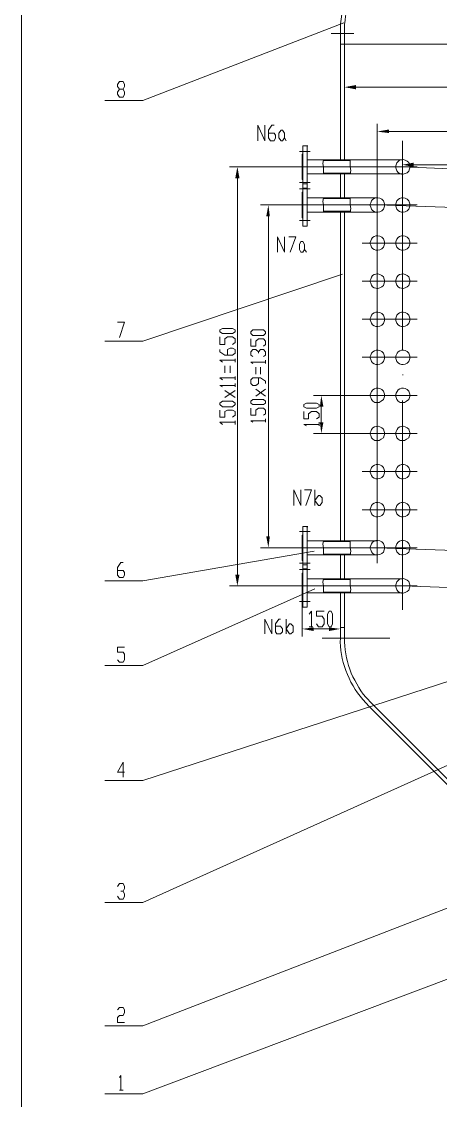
# Model space of a CAD drawing. Extents: x 14941 to 23337, y 2870 to 15192.
# Drawn here: x 14941 to 16593, y 8333 to 12586 of the extents above; entities that cross this region are included whole.
import ezdxf

# ---------------------------------------------------------------- set-up
doc = ezdxf.new("R2010")
doc.units = 0
doc.header["$LTSCALE"] = 8
doc.layers.add('1', color=1, linetype='Continuous')

msp = doc.modelspace()

# ---------------------------------------------------------------- hatches: boundary and pattern name
h = msp.add_hatch(color=0)
h.dxf.hatch_style = 2
h.paths.add_polyline_path([(16259.4, 12336.1), (16259.4, 12319.4), (16214.9, 12327.8)])
h = msp.add_hatch(color=0)
h.dxf.hatch_style = 2
h.paths.add_polyline_path([(16390.1, 12160.9), (16390.1, 12147), (16342.8, 12152.6)])
h = msp.add_hatch(color=0)
h.dxf.hatch_style = 2
h.paths.add_polyline_path([(16067.5, 12091.4), (16064.7, 12094.2), (16064.7, 12097), (16067.5, 12099.7), (16070.3, 12097), (16070.3, 12094.2)])
h = msp.add_hatch(color=0)
h.dxf.hatch_style = 2
h.paths.add_polyline_path([(15783.9, 11969), (15800.5, 11969), (15792.2, 12013.5)])
h = msp.add_hatch(color=0)
h.dxf.hatch_style = 2
h.paths.add_polyline_path([(16487.4, 12030.2), (16487.4, 12013.5), (16442.9, 12021.9)])
h = msp.add_hatch(color=0)
h.dxf.hatch_style = 2
h.paths.add_polyline_path([(15906.2, 11818.9), (15920.1, 11818.9), (15914.6, 11863.4)])
h = msp.add_hatch(color=0)
h.dxf.hatch_style = 2
h.paths.add_polyline_path([(16117.6, 11068), (16131.5, 11068), (16123.1, 11112.5)])
h = msp.add_hatch(color=0)
h.dxf.hatch_style = 2
h.paths.add_polyline_path([(16117.6, 11006.8), (16131.5, 11006.8), (16123.1, 10962.3)])
h = msp.add_hatch(color=0)
h.dxf.hatch_style = 2
h.paths.add_polyline_path([(16067.5, 10589.7), (16064.7, 10592.5), (16064.7, 10598), (16067.5, 10598), (16070.3, 10598), (16070.3, 10592.5)])
h = msp.add_hatch(color=0)
h.dxf.hatch_style = 2
h.paths.add_polyline_path([(15906.2, 10556.3), (15920.1, 10556.3), (15914.6, 10511.8)])
h = msp.add_hatch(color=0)
h.dxf.hatch_style = 2
h.paths.add_polyline_path([(15783.9, 10406.2), (15800.5, 10406.2), (15792.2, 10361.7)])
h = msp.add_hatch(color=0)
h.dxf.hatch_style = 2
h.paths.add_polyline_path([(16092.5, 10197.6), (16092.5, 10183.7), (16048, 10192)])
h = msp.add_hatch(color=0)
h.dxf.hatch_style = 2
h.paths.add_polyline_path([(16153.7, 10197.6), (16153.7, 10183.7), (16198.2, 10192)])

# ---------------------------------------------------------------- linework, layer by layer
at = {"layer": '1', "color": 0, "lineweight": 18}
for points in [[(14941.2, 2869.9), (14941.2, 15192.1), (23334.1, 15192.1)], [(16214.9, 12539.1), (16214.9, 12497.4)], [(16214.9, 12497.4), (16198.2, 12497.4), (17360.6, 12497.4)], [(16198.2, 12041.3), (16198.2, 12497.4)], [(16214.9, 12041.3), (16214.9, 12497.4)], [(16050.8, 12097), (16067.5, 12097), (16067.5, 11930.1), (16050.8, 11930.1), (16050.8, 12097)], [(16050.8, 11963.5), (16048, 11963.5), (16048, 12063.6), (16050.8, 12063.6)], [(16067.5, 12041.3), (16067.5, 11985.7)], [(16442.9, 12041.3), (16067.5, 12041.3)], [(16237.1, 12038.6), (16131.5, 12038.6)], [(16442.9, 11985.7), (16067.5, 11985.7)], [(16239.9, 11988.5), (16131.5, 11988.5)], [(16198.2, 11891.2), (16198.2, 11985.7)], [(16214.9, 11891.2), (16214.9, 11985.7)], [(16050.8, 11913.4), (16048, 11913.4), (16048, 11813.3), (16050.8, 11813.3)], [(16067.5, 11946.8), (16050.8, 11946.8), (16050.8, 11779.9), (16067.5, 11779.9), (16067.5, 11946.8)], [(16067.5, 11891.2), (16067.5, 11835.5)], [(16342.8, 11891.2), (16067.5, 11891.2)], [(16237.1, 11888.4), (16131.5, 11888.4)], [(16342.8, 11835.5), (16067.5, 11835.5)], [(16239.9, 11838.3), (16131.5, 11838.3)], [(16198.2, 10539.6), (16198.2, 11835.5)], [(16214.9, 10539.6), (16214.9, 11835.5)], [(16050.8, 10595.3), (16067.5, 10595.3), (16067.5, 10428.4), (16050.8, 10428.4), (16050.8, 10595.3)], [(16050.8, 10461.8), (16048, 10461.8), (16048, 10561.9), (16050.8, 10561.9)], [(16067.5, 10539.6), (16067.5, 10484)], [(16342.8, 10539.6), (16067.5, 10539.6)], [(16237.1, 10536.9), (16131.5, 10536.9)], [(16342.8, 10484), (16067.5, 10484)], [(16239.9, 10486.8), (16131.5, 10486.8)], [(16198.2, 10389.5), (16198.2, 10484)], [(16214.9, 10389.5), (16214.9, 10484)], [(16067.5, 10445.1), (16050.8, 10445.1), (16050.8, 10278.2), (16067.5, 10278.2), (16067.5, 10445.1)], [(16050.8, 10411.7), (16048, 10411.7), (16048, 10311.6), (16050.8, 10311.6)], [(16442.9, 10389.5), (16067.5, 10389.5)], [(16067.5, 10389.5), (16067.5, 10333.9)], [(16237.1, 10386.7), (16131.5, 10386.7)], [(16239.9, 10336.6), (16131.5, 10336.6)], [(16442.9, 10333.9), (16067.5, 10333.9)], [(16198.2, 10197.6), (16198.2, 10333.9)], [(16214.9, 10333.9), (16214.9, 10197.6), (16198.2, 10197.6)], [(16198.2, 10197.6), (16214.9, 10197.6)], [(16312.2, 9886.1), (17369, 8829.4)], [(16323.4, 9897.2), (17369, 8851.6)]]:
    msp.add_lwpolyline(points, dxfattribs=at)
at = {"layer": '1', "color": 0, "lineweight": 5}
for points in [[(16212.1, 12580.8), (15419.6, 12274.9), (15269.4, 12274.9)], [(16251.1, 12539.1), (16162.1, 12539.1)], [(16214.9, 12503), (16214.9, 12297.2)], [(15327.8, 12288.8), (15319.4, 12300), (15319.4, 12308.3), (15327.8, 12319.4), (15341.7, 12319.4), (15347.3, 12330.6), (15347.3, 12338.9), (15341.7, 12350), (15327.8, 12350), (15319.4, 12338.9), (15319.4, 12330.6), (15327.8, 12319.4)], [(15341.7, 12319.4), (15347.3, 12308.3), (15347.3, 12300), (15341.7, 12288.8), (15327.8, 12288.8)], [(16259.4, 12327.8), (18570.3, 12327.8)], [(15872.8, 12116.4), (15872.8, 12177.6), (15900.7, 12116.4), (15900.7, 12177.6)], [(15914.6, 12147), (15936.8, 12147), (15942.4, 12138.7), (15942.4, 12127.5), (15936.8, 12116.4), (15922.9, 12116.4), (15914.6, 12127.5), (15914.6, 12158.1), (15928.5, 12177.6), (15936.8, 12177.6)], [(16342.8, 11966.3), (16342.8, 12183.2)], [(15970.2, 12116.4), (15964.6, 12116.4), (15956.3, 12127.5), (15956.3, 12147), (15964.6, 12158.1), (15970.2, 12158.1), (15978.5, 12147), (15978.5, 12127.5), (15970.2, 12116.4)], [(15978.5, 12127.5), (15984.1, 12116.4)], [(16390.1, 12152.6), (18439.6, 12152.6)], [(16442.9, 12116.4), (16442.9, 11293.3)], [(16442.9, 12116.4), (16442.9, 11991.3)], [(16078.6, 12074.7), (16036.9, 12074.7)], [(16131.5, 12041.3), (16128.7, 12027.4), (16131.5, 12013.5)], [(16237.1, 12041.3), (16237.1, 12027.4), (16237.1, 12013.5)], [(15973, 12013.5), (15761.6, 12013.5)], [(15973, 12013.5), (16501.3, 12013.5)], [(16131.5, 11985.7), (16131.5, 11999.6), (16131.5, 12013.5)], [(16237.1, 11985.7), (16239.9, 11999.6), (16237.1, 12013.5)], [(16442.9, 12013.5), (16915.7, 11994.1)], [(16487.4, 12021.9), (18339.5, 12021.9)], [(15792.2, 10406.2), (15792.2, 11969)], [(16078.6, 11952.3), (16036.9, 11952.3)], [(16342.8, 11966.3), (16342.8, 10450.6)], [(16078.6, 11927.3), (16036.9, 11927.3)], [(16131.5, 11891.2), (16128.7, 11877.3), (16131.5, 11863.4)], [(16237.1, 11891.2), (16237.1, 11877.3), (16237.1, 11863.4)], [(15973, 11863.4), (15884, 11863.4)], [(15973, 11863.4), (16401.2, 11863.4)], [(16131.5, 11835.5), (16131.5, 11849.5), (16131.5, 11863.4)], [(16237.1, 11835.5), (16239.9, 11849.5), (16237.1, 11863.4)], [(16342.8, 11863.4), (16915.7, 11843.9)], [(16384.5, 11863.4), (16501.3, 11863.4)], [(15914.6, 11818.9), (15914.6, 10556.3)], [(16078.6, 11802.2), (16036.9, 11802.2)], [(15950.7, 11677), (15950.7, 11738.2), (15978.5, 11677), (15978.5, 11738.2)], [(15995.2, 11738.2), (16023, 11738.2), (16000.8, 11677)], [(16050.8, 11677), (16042.5, 11677), (16036.9, 11688.2), (16036.9, 11707.6), (16042.5, 11718.8), (16050.8, 11718.8), (16056.4, 11707.6), (16056.4, 11688.2), (16050.8, 11677)], [(16284.4, 11713.2), (16401.2, 11713.2)], [(16384.5, 11713.2), (16501.3, 11713.2)], [(16056.4, 11688.2), (16064.7, 11677)], [(16206.6, 11590.8), (15419.6, 11326.6), (15269.4, 11326.6)], [(16284.4, 11563), (16401.2, 11563)], [(16384.5, 11563), (16501.3, 11563)], [(15319.4, 11401.7), (15347.3, 11401.7), (15327.8, 11340.5)], [(16284.4, 11412.8), (16401.2, 11412.8)], [(16384.5, 11412.8), (16501.3, 11412.8)], [(15783.9, 11362.8), (15772.7, 11357.2), (15733.8, 11357.2), (15722.7, 11362.8), (15722.7, 11371.1), (15733.8, 11376.7), (15772.7, 11376.7), (15783.9, 11371.1), (15783.9, 11362.8)], [(15903.4, 11357.2), (15895.1, 11348.9), (15853.4, 11348.9), (15845, 11357.2), (15845, 11362.8), (15853.4, 11371.1), (15895.1, 11371.1), (15903.4, 11362.8), (15903.4, 11357.2)], [(15772.7, 11312.7), (15783.9, 11321.1), (15783.9, 11335), (15772.7, 11343.3), (15753.3, 11343.3), (15742.1, 11335), (15742.1, 11312.7), (15722.7, 11312.7), (15722.7, 11343.3)], [(15895.1, 11307.2), (15903.4, 11312.7), (15903.4, 11326.6), (15895.1, 11335), (15875.6, 11335), (15864.5, 11326.6), (15864.5, 11307.2), (15845, 11307.2), (15845, 11335)], [(15753.3, 11271), (15753.3, 11293.3), (15764.4, 11298.8), (15772.7, 11298.8), (15783.9, 11293.3), (15783.9, 11279.4), (15772.7, 11271), (15742.1, 11271), (15722.7, 11284.9), (15722.7, 11293.3)], [(15853.4, 11265.5), (15845, 11271), (15845, 11284.9), (15853.4, 11293.3), (15864.5, 11293.3), (15875.6, 11284.9), (15875.6, 11279.4)], [(15875.6, 11284.9), (15884, 11293.3), (15895.1, 11293.3), (15903.4, 11284.9), (15903.4, 11271), (15895.1, 11265.5)], [(15733.8, 11243.2), (15722.7, 11251.6), (15783.9, 11251.6)], [(15742.1, 11201.5), (15742.1, 11229.3)], [(15764.4, 11229.3), (15764.4, 11201.5)], [(15783.9, 11243.2), (15783.9, 11257.1)], [(15853.4, 11237.7), (15845, 11243.2), (15903.4, 11243.2)], [(15903.4, 11237.7), (15903.4, 11251.6)], [(16284.4, 11262.7), (16401.2, 11262.7)], [(16384.5, 11262.7), (16501.3, 11262.7)], [(15783.9, 11173.7), (15783.9, 11187.6)], [(15864.5, 11195.9), (15864.5, 11223.7)], [(15884, 11223.7), (15884, 11195.9)], [(16442.9, 11193.2), (16445.7, 11193.2)], [(15733.8, 11173.7), (15722.7, 11182), (15783.9, 11182)], [(15733.8, 11145.9), (15722.7, 11151.4), (15783.9, 11151.4)], [(15783.9, 11145.9), (15783.9, 11159.8)], [(15903.4, 11159.8), (15903.4, 11168.1), (15884, 11182), (15853.4, 11182), (15845, 11173.7), (15845, 11159.8), (15853.4, 11151.4), (15864.5, 11151.4), (15875.6, 11159.8), (15875.6, 11182)], [(15783.9, 11104.2), (15742.1, 11132)], [(15742.1, 11104.2), (15783.9, 11132)], [(15903.4, 11109.7), (15864.5, 11137.5)], [(15864.5, 11109.7), (15903.4, 11137.5)], [(16284.4, 11112.5), (16092.5, 11112.5)], [(16284.4, 11112.5), (16401.2, 11112.5)], [(16384.5, 11112.5), (16501.3, 11112.5)], [(15783.9, 11076.4), (15772.7, 11068), (15733.8, 11068), (15722.7, 11076.4), (15722.7, 11081.9), (15733.8, 11090.3), (15772.7, 11090.3), (15783.9, 11081.9), (15783.9, 11076.4)], [(15903.4, 11081.9), (15895.1, 11076.4), (15853.4, 11076.4), (15845, 11081.9), (15845, 11090.3), (15853.4, 11095.8), (15895.1, 11095.8), (15903.4, 11090.3), (15903.4, 11081.9)], [(15895.1, 11034.6), (15903.4, 11040.2), (15903.4, 11054.1), (15895.1, 11062.5), (15875.6, 11062.5), (15864.5, 11054.1), (15864.5, 11034.6), (15845, 11034.6), (15845, 11062.5)], [(16114.8, 11068), (16103.7, 11062.5), (16064.7, 11062.5), (16053.6, 11068), (16053.6, 11076.4), (16064.7, 11081.9), (16103.7, 11081.9), (16114.8, 11076.4), (16114.8, 11068)], [(16123.1, 11068), (16123.1, 11006.8)], [(16442.9, 11093), (16442.9, 10267.1)], [(15772.7, 11026.3), (15783.9, 11034.6), (15783.9, 11048.5), (15772.7, 11054.1), (15753.3, 11054.1), (15742.1, 11048.5), (15742.1, 11026.3), (15722.7, 11026.3), (15722.7, 11054.1)], [(15903.4, 11006.8), (15903.4, 11020.7)], [(16103.7, 11020.7), (16114.8, 11026.3), (16114.8, 11040.2), (16103.7, 11048.5), (16084.2, 11048.5), (16073.1, 11040.2), (16073.1, 11020.7), (16053.6, 11020.7), (16053.6, 11048.5)], [(15733.8, 10998.5), (15722.7, 11006.8), (15783.9, 11006.8)], [(15783.9, 10998.5), (15783.9, 11012.4)], [(15853.4, 11006.8), (15845, 11012.4), (15903.4, 11012.4)], [(16064.7, 10992.9), (16053.6, 10998.5), (16114.8, 10998.5)], [(16114.8, 10992.9), (16114.8, 11006.8)], [(16284.4, 10962.3), (16092.5, 10962.3)], [(16284.4, 10962.3), (16401.2, 10962.3)], [(16384.5, 10962.3), (16501.3, 10962.3)], [(16284.4, 10812.2), (16401.2, 10812.2)], [(16384.5, 10812.2), (16501.3, 10812.2)], [(16014.7, 10678.7), (16014.7, 10739.9), (16042.5, 10678.7), (16042.5, 10739.9)], [(16056.4, 10739.9), (16084.2, 10739.9), (16061.9, 10678.7)], [(16098.1, 10678.7), (16098.1, 10739.9)], [(16098.1, 10698.2), (16112, 10717.6), (16117.6, 10717.6), (16125.9, 10709.3), (16125.9, 10689.8), (16117.6, 10678.7), (16112, 10678.7), (16098.1, 10698.2)], [(16284.4, 10662), (16401.2, 10662)], [(16384.5, 10662), (16501.3, 10662)], [(16078.6, 10575.8), (16036.9, 10575.8)], [(16003.5, 10511.8), (15884, 10511.8)], [(16003.5, 10511.8), (16401.2, 10511.8)], [(16131.5, 10539.6), (16128.7, 10525.7), (16131.5, 10511.8)], [(16131.5, 10484), (16131.5, 10497.9), (16131.5, 10511.8)], [(16237.1, 10539.6), (16237.1, 10525.7), (16237.1, 10511.8)], [(16237.1, 10484), (16239.9, 10497.9), (16237.1, 10511.8)], [(16342.8, 10511.8), (16915.7, 10492.4)], [(16384.5, 10511.8), (16501.3, 10511.8)], [(16095.3, 10497.9), (15419.6, 10381.1), (15269.4, 10381.1)], [(15319.4, 10422.8), (15341.7, 10422.8), (15347.3, 10414.5), (15347.3, 10403.4), (15341.7, 10395), (15327.8, 10395), (15319.4, 10403.4), (15319.4, 10434), (15333.3, 10453.4), (15341.7, 10453.4)], [(16078.6, 10450.6), (16036.9, 10450.6)], [(16078.6, 10425.6), (16036.9, 10425.6)], [(16131.5, 10389.5), (16128.7, 10375.6), (16131.5, 10361.7)], [(16237.1, 10389.5), (16237.1, 10375.6), (16237.1, 10361.7)], [(16098.1, 10350.5), (15419.6, 10047.4), (15269.4, 10047.4)], [(16011.9, 10361.7), (15761.6, 10361.7)], [(16011.9, 10361.7), (16501.3, 10361.7)], [(16131.5, 10333.9), (16131.5, 10347.8), (16131.5, 10361.7)], [(16237.1, 10333.9), (16239.9, 10347.8), (16237.1, 10361.7)], [(16442.9, 10361.7), (16915.7, 10345)], [(16078.6, 10300.5), (16036.9, 10300.5)], [(16048, 10311.6), (16048, 10161.4)], [(16075.9, 10250.4), (16084.2, 10261.5), (16084.2, 10200.4)], [(16103.7, 10211.5), (16112, 10200.4), (16125.9, 10200.4), (16134.3, 10211.5), (16134.3, 10231), (16125.9, 10242.1), (16103.7, 10242.1), (16103.7, 10261.5), (16134.3, 10261.5)], [(16153.7, 10200.4), (16148.2, 10211.5), (16148.2, 10250.4), (16153.7, 10261.5), (16162.1, 10261.5), (16167.6, 10250.4), (16167.6, 10211.5), (16162.1, 10200.4), (16153.7, 10200.4)], [(16198.2, 10264.3), (16198.2, 10161.4)], [(17391.2, 10233.7), (15419.6, 9594.1), (15269.4, 9594.1)], [(15900.7, 10172.6), (15900.7, 10231), (15928.5, 10172.6), (15928.5, 10231)], [(15942.4, 10203.1), (15961.8, 10203.1), (15970.2, 10192), (15970.2, 10180.9), (15961.8, 10172.6), (15947.9, 10172.6), (15942.4, 10180.9), (15942.4, 10211.5), (15956.3, 10231), (15961.8, 10231)], [(15984.1, 10172.6), (15984.1, 10231)], [(15984.1, 10192), (15998, 10211.5), (16003.5, 10211.5), (16011.9, 10203.1), (16011.9, 10180.9), (16003.5, 10172.6), (15998, 10172.6), (15984.1, 10192)], [(16075.9, 10200.4), (16089.8, 10200.4)], [(16092.5, 10192), (16153.7, 10192)], [(16125.9, 10155.9), (16392.9, 10155.9)], [(15319.4, 10069.7), (15327.8, 10061.3), (15341.7, 10061.3), (15347.3, 10069.7), (15347.3, 10091.9), (15341.7, 10100.3), (15319.4, 10100.3), (15319.4, 10119.7), (15347.3, 10119.7)], [(16846.2, 9755.4), (15419.6, 9113), (15269.4, 9113)], [(15347.3, 9627.5), (15319.4, 9627.5), (15341.7, 9666.4), (15341.7, 9608)], [(17129.8, 9288.2), (15419.6, 8626.4), (15269.4, 8626.4)], [(15319.4, 9177), (15327.8, 9188.1), (15341.7, 9188.1), (15347.3, 9177), (15347.3, 9168.6), (15341.7, 9157.5), (15333.3, 9157.5)], [(15341.7, 9157.5), (15347.3, 9146.4), (15347.3, 9138.1), (15341.7, 9126.9), (15327.8, 9126.9), (15319.4, 9138.1)], [(15269.4, 8359.4), (15419.6, 8359.4), (17185.4, 9024)], [(15319.4, 8690.3), (15327.8, 8698.7), (15341.7, 8698.7), (15347.3, 8690.3), (15347.3, 8679.2), (15341.7, 8668.1), (15327.8, 8668.1), (15319.4, 8659.7), (15319.4, 8640.3), (15347.3, 8640.3)], [(15327.8, 8423.4), (15333.3, 8431.7), (15333.3, 8373.3)], [(15327.8, 8373.3), (15341.7, 8373.3)]]:
    msp.add_lwpolyline(points, dxfattribs=at)
at = {"layer": '1', "color": 0, "lineweight": 18}
for points, knots in [([(16334.5, 12853.4), (16334.5, 12853.4), (16306.7, 12825.6), (16306.7, 12825.6), (16237.1, 12750.5), (16195.4, 12639.2), (16198.2, 12539.1), (16198.2, 12539.1), (16198.2, 12497.4), (16198.2, 12497.4)], [0, 0, 0, 0, 1, 1, 1, 2, 2, 2, 3, 3, 3, 3]), ([(16342.8, 12839.5), (16342.8, 12839.5), (16317.8, 12811.7), (16317.8, 12811.7), (16256.6, 12747.7), (16223.2, 12661.5), (16214.9, 12575.3), (16214.9, 12575.3), (16214.9, 12539.1), (16214.9, 12539.1)], [0, 0, 0, 0, 1, 1, 1, 2, 2, 2, 3, 3, 3, 3]), ([(16473.5, 12013.5), (16473.5, 12013.5), (16470.7, 12021.9), (16470.7, 12021.9), (16470.7, 12021.9), (16468, 12030.2), (16468, 12030.2), (16451.3, 12049.7), (16423.5, 12044.1), (16417.9, 12021.9), (16417.9, 12021.9), (16415.1, 12013.5), (16415.1, 12013.5), (16415.1, 12013.5), (16417.9, 12005.2), (16417.9, 12005.2), (16423.5, 11982.9), (16451.3, 11977.4), (16468, 11996.8), (16468, 11996.8), (16470.7, 12005.2), (16470.7, 12005.2), (16470.7, 12005.2), (16473.5, 12013.5), (16473.5, 12013.5)], [0, 0, 0, 0, 1, 1, 1, 2, 2, 2, 3, 3, 3, 4, 4, 4, 5, 5, 5, 6, 6, 6, 7, 7, 7, 8, 8, 8, 8]), ([(16373.4, 11863.4), (16373.4, 11863.4), (16370.6, 11871.7), (16370.6, 11871.7), (16370.6, 11871.7), (16367.9, 11880), (16367.9, 11880), (16351.2, 11899.5), (16323.4, 11893.9), (16317.8, 11871.7), (16317.8, 11871.7), (16315, 11863.4), (16315, 11863.4), (16315, 11863.4), (16317.8, 11855), (16317.8, 11855), (16323.4, 11832.8), (16351.2, 11827.2), (16367.9, 11846.7), (16367.9, 11846.7), (16370.6, 11855), (16370.6, 11855), (16370.6, 11855), (16373.4, 11863.4), (16373.4, 11863.4)], [0, 0, 0, 0, 1, 1, 1, 2, 2, 2, 3, 3, 3, 4, 4, 4, 5, 5, 5, 6, 6, 6, 7, 7, 7, 8, 8, 8, 8]), ([(16473.5, 11863.4), (16473.5, 11863.4), (16470.7, 11871.7), (16470.7, 11871.7), (16470.7, 11871.7), (16468, 11880), (16468, 11880), (16451.3, 11899.5), (16423.5, 11893.9), (16417.9, 11871.7), (16417.9, 11871.7), (16415.1, 11863.4), (16415.1, 11863.4), (16415.1, 11863.4), (16417.9, 11855), (16417.9, 11855), (16423.5, 11832.8), (16451.3, 11827.2), (16468, 11846.7), (16468, 11846.7), (16470.7, 11855), (16470.7, 11855), (16470.7, 11855), (16473.5, 11863.4), (16473.5, 11863.4)], [0, 0, 0, 0, 1, 1, 1, 2, 2, 2, 3, 3, 3, 4, 4, 4, 5, 5, 5, 6, 6, 6, 7, 7, 7, 8, 8, 8, 8]), ([(16373.4, 11713.2), (16373.4, 11713.2), (16370.6, 11721.5), (16370.6, 11721.5), (16370.6, 11721.5), (16367.9, 11729.9), (16367.9, 11729.9), (16351.2, 11749.3), (16323.4, 11743.8), (16317.8, 11721.5), (16317.8, 11721.5), (16315, 11713.2), (16315, 11713.2), (16315, 11713.2), (16317.8, 11704.8), (16317.8, 11704.8), (16323.4, 11682.6), (16351.2, 11677), (16367.9, 11696.5), (16367.9, 11696.5), (16370.6, 11704.8), (16370.6, 11704.8), (16370.6, 11704.8), (16373.4, 11713.2), (16373.4, 11713.2)], [0, 0, 0, 0, 1, 1, 1, 2, 2, 2, 3, 3, 3, 4, 4, 4, 5, 5, 5, 6, 6, 6, 7, 7, 7, 8, 8, 8, 8]), ([(16473.5, 11713.2), (16473.5, 11713.2), (16470.7, 11721.5), (16470.7, 11721.5), (16470.7, 11721.5), (16468, 11729.9), (16468, 11729.9), (16451.3, 11749.3), (16423.5, 11743.8), (16417.9, 11721.5), (16417.9, 11721.5), (16415.1, 11713.2), (16415.1, 11713.2), (16415.1, 11713.2), (16417.9, 11704.8), (16417.9, 11704.8), (16423.5, 11682.6), (16451.3, 11677), (16468, 11696.5), (16468, 11696.5), (16470.7, 11704.8), (16470.7, 11704.8), (16470.7, 11704.8), (16473.5, 11713.2), (16473.5, 11713.2)], [0, 0, 0, 0, 1, 1, 1, 2, 2, 2, 3, 3, 3, 4, 4, 4, 5, 5, 5, 6, 6, 6, 7, 7, 7, 8, 8, 8, 8]), ([(16373.4, 11563), (16373.4, 11563), (16370.6, 11571.4), (16370.6, 11571.4), (16370.6, 11571.4), (16367.9, 11579.7), (16367.9, 11579.7), (16351.2, 11599.2), (16323.4, 11593.6), (16317.8, 11571.4), (16317.8, 11571.4), (16315, 11563), (16315, 11563), (16315, 11563), (16317.8, 11554.7), (16317.8, 11554.7), (16323.4, 11532.4), (16351.2, 11526.9), (16367.9, 11546.3), (16367.9, 11546.3), (16370.6, 11554.7), (16370.6, 11554.7), (16370.6, 11554.7), (16373.4, 11563), (16373.4, 11563)], [0, 0, 0, 0, 1, 1, 1, 2, 2, 2, 3, 3, 3, 4, 4, 4, 5, 5, 5, 6, 6, 6, 7, 7, 7, 8, 8, 8, 8]), ([(16473.5, 11563), (16473.5, 11563), (16470.7, 11571.4), (16470.7, 11571.4), (16470.7, 11571.4), (16468, 11579.7), (16468, 11579.7), (16451.3, 11599.2), (16423.5, 11593.6), (16417.9, 11571.4), (16417.9, 11571.4), (16415.1, 11563), (16415.1, 11563), (16415.1, 11563), (16417.9, 11554.7), (16417.9, 11554.7), (16423.5, 11532.4), (16451.3, 11526.9), (16468, 11546.3), (16468, 11546.3), (16470.7, 11554.7), (16470.7, 11554.7), (16470.7, 11554.7), (16473.5, 11563), (16473.5, 11563)], [0, 0, 0, 0, 1, 1, 1, 2, 2, 2, 3, 3, 3, 4, 4, 4, 5, 5, 5, 6, 6, 6, 7, 7, 7, 8, 8, 8, 8]), ([(16373.4, 11412.8), (16373.4, 11412.8), (16370.6, 11421.2), (16370.6, 11421.2), (16370.6, 11421.2), (16367.9, 11429.5), (16367.9, 11429.5), (16351.2, 11449), (16323.4, 11443.4), (16317.8, 11421.2), (16317.8, 11421.2), (16315, 11412.8), (16315, 11412.8), (16315, 11412.8), (16317.8, 11404.5), (16317.8, 11404.5), (16323.4, 11382.3), (16351.2, 11376.7), (16367.9, 11396.2), (16367.9, 11396.2), (16370.6, 11404.5), (16370.6, 11404.5), (16370.6, 11404.5), (16373.4, 11412.8), (16373.4, 11412.8)], [0, 0, 0, 0, 1, 1, 1, 2, 2, 2, 3, 3, 3, 4, 4, 4, 5, 5, 5, 6, 6, 6, 7, 7, 7, 8, 8, 8, 8]), ([(16473.5, 11412.8), (16473.5, 11412.8), (16470.7, 11421.2), (16470.7, 11421.2), (16470.7, 11421.2), (16468, 11429.5), (16468, 11429.5), (16451.3, 11449), (16423.5, 11443.4), (16417.9, 11421.2), (16417.9, 11421.2), (16415.1, 11412.8), (16415.1, 11412.8), (16415.1, 11412.8), (16417.9, 11404.5), (16417.9, 11404.5), (16423.5, 11382.3), (16451.3, 11376.7), (16468, 11396.2), (16468, 11396.2), (16470.7, 11404.5), (16470.7, 11404.5), (16470.7, 11404.5), (16473.5, 11412.8), (16473.5, 11412.8)], [0, 0, 0, 0, 1, 1, 1, 2, 2, 2, 3, 3, 3, 4, 4, 4, 5, 5, 5, 6, 6, 6, 7, 7, 7, 8, 8, 8, 8]), ([(16373.4, 11262.7), (16373.4, 11262.7), (16370.6, 11271), (16370.6, 11271), (16370.6, 11271), (16367.9, 11279.4), (16367.9, 11279.4), (16351.2, 11298.8), (16326.1, 11293.3), (16317.8, 11271), (16317.8, 11271), (16315, 11262.7), (16315, 11262.7), (16315, 11262.7), (16317.8, 11254.3), (16317.8, 11254.3), (16323.4, 11232.1), (16351.2, 11226.5), (16367.9, 11246), (16367.9, 11246), (16370.6, 11254.3), (16370.6, 11254.3), (16370.6, 11254.3), (16373.4, 11262.7), (16373.4, 11262.7)], [0, 0, 0, 0, 1, 1, 1, 2, 2, 2, 3, 3, 3, 4, 4, 4, 5, 5, 5, 6, 6, 6, 7, 7, 7, 8, 8, 8, 8]), ([(16473.5, 11262.7), (16473.5, 11262.7), (16470.7, 11271), (16470.7, 11271), (16470.7, 11271), (16468, 11279.4), (16468, 11279.4), (16451.3, 11298.8), (16426.2, 11293.3), (16417.9, 11271), (16417.9, 11271), (16415.1, 11262.7), (16415.1, 11262.7), (16415.1, 11262.7), (16417.9, 11254.3), (16417.9, 11254.3), (16423.5, 11232.1), (16451.3, 11226.5), (16468, 11246), (16468, 11246), (16470.7, 11254.3), (16470.7, 11254.3), (16470.7, 11254.3), (16473.5, 11262.7), (16473.5, 11262.7)], [0, 0, 0, 0, 1, 1, 1, 2, 2, 2, 3, 3, 3, 4, 4, 4, 5, 5, 5, 6, 6, 6, 7, 7, 7, 8, 8, 8, 8]), ([(16373.4, 11112.5), (16373.4, 11112.5), (16370.6, 11120.9), (16370.6, 11120.9), (16370.6, 11120.9), (16367.9, 11129.2), (16367.9, 11129.2), (16351.2, 11148.7), (16326.1, 11143.1), (16317.8, 11120.9), (16317.8, 11120.9), (16315, 11112.5), (16315, 11112.5), (16315, 11112.5), (16317.8, 11104.2), (16317.8, 11104.2), (16317.8, 11104.2), (16320.6, 11095.8), (16320.6, 11095.8), (16320.6, 11095.8), (16326.1, 11090.3), (16326.1, 11090.3), (16326.1, 11090.3), (16334.5, 11084.7), (16334.5, 11084.7), (16334.5, 11084.7), (16342.8, 11084.7), (16342.8, 11084.7), (16342.8, 11084.7), (16351.2, 11084.7), (16351.2, 11084.7), (16351.2, 11084.7), (16359.5, 11090.3), (16359.5, 11090.3), (16359.5, 11090.3), (16367.9, 11095.8), (16367.9, 11095.8), (16367.9, 11095.8), (16370.6, 11104.2), (16370.6, 11104.2), (16370.6, 11104.2), (16373.4, 11112.5), (16373.4, 11112.5)], [0, 0, 0, 0, 1, 1, 1, 2, 2, 2, 3, 3, 3, 4, 4, 4, 5, 5, 5, 6, 6, 6, 7, 7, 7, 8, 8, 8, 9, 9, 9, 10, 10, 10, 11, 11, 11, 12, 12, 12, 13, 13, 13, 14, 14, 14, 14]), ([(16473.5, 11112.5), (16473.5, 11112.5), (16470.7, 11120.9), (16470.7, 11120.9), (16470.7, 11120.9), (16468, 11129.2), (16468, 11129.2), (16451.3, 11148.7), (16426.2, 11143.1), (16417.9, 11120.9), (16417.9, 11120.9), (16415.1, 11112.5), (16415.1, 11112.5), (16415.1, 11112.5), (16417.9, 11104.2), (16417.9, 11104.2), (16417.9, 11104.2), (16420.7, 11095.8), (16420.7, 11095.8), (16420.7, 11095.8), (16426.2, 11090.3), (16426.2, 11090.3), (16426.2, 11090.3), (16434.6, 11084.7), (16434.6, 11084.7), (16434.6, 11084.7), (16442.9, 11084.7), (16442.9, 11084.7), (16442.9, 11084.7), (16451.3, 11084.7), (16451.3, 11084.7), (16451.3, 11084.7), (16459.6, 11090.3), (16459.6, 11090.3), (16459.6, 11090.3), (16468, 11095.8), (16468, 11095.8), (16468, 11095.8), (16470.7, 11104.2), (16470.7, 11104.2), (16470.7, 11104.2), (16473.5, 11112.5), (16473.5, 11112.5)], [0, 0, 0, 0, 1, 1, 1, 2, 2, 2, 3, 3, 3, 4, 4, 4, 5, 5, 5, 6, 6, 6, 7, 7, 7, 8, 8, 8, 9, 9, 9, 10, 10, 10, 11, 11, 11, 12, 12, 12, 13, 13, 13, 14, 14, 14, 14]), ([(16373.4, 10962.3), (16373.4, 10962.3), (16370.6, 10970.7), (16370.6, 10970.7), (16370.6, 10970.7), (16367.9, 10979), (16367.9, 10979), (16351.2, 10998.5), (16326.1, 10992.9), (16317.8, 10970.7), (16317.8, 10970.7), (16315, 10962.3), (16315, 10962.3), (16315, 10962.3), (16317.8, 10954), (16317.8, 10954), (16317.8, 10954), (16320.6, 10945.7), (16320.6, 10945.7), (16320.6, 10945.7), (16326.1, 10940.1), (16326.1, 10940.1), (16326.1, 10940.1), (16334.5, 10934.5), (16334.5, 10934.5), (16334.5, 10934.5), (16342.8, 10934.5), (16342.8, 10934.5), (16342.8, 10934.5), (16351.2, 10934.5), (16351.2, 10934.5), (16351.2, 10934.5), (16359.5, 10940.1), (16359.5, 10940.1), (16359.5, 10940.1), (16367.9, 10945.7), (16367.9, 10945.7), (16367.9, 10945.7), (16370.6, 10954), (16370.6, 10954), (16370.6, 10954), (16373.4, 10962.3), (16373.4, 10962.3)], [0, 0, 0, 0, 1, 1, 1, 2, 2, 2, 3, 3, 3, 4, 4, 4, 5, 5, 5, 6, 6, 6, 7, 7, 7, 8, 8, 8, 9, 9, 9, 10, 10, 10, 11, 11, 11, 12, 12, 12, 13, 13, 13, 14, 14, 14, 14]), ([(16473.5, 10962.3), (16473.5, 10962.3), (16470.7, 10970.7), (16470.7, 10970.7), (16470.7, 10970.7), (16468, 10979), (16468, 10979), (16451.3, 10998.5), (16426.2, 10992.9), (16417.9, 10970.7), (16417.9, 10970.7), (16415.1, 10962.3), (16415.1, 10962.3), (16415.1, 10962.3), (16417.9, 10954), (16417.9, 10954), (16417.9, 10954), (16420.7, 10945.7), (16420.7, 10945.7), (16420.7, 10945.7), (16426.2, 10940.1), (16426.2, 10940.1), (16426.2, 10940.1), (16434.6, 10934.5), (16434.6, 10934.5), (16434.6, 10934.5), (16442.9, 10934.5), (16442.9, 10934.5), (16442.9, 10934.5), (16451.3, 10934.5), (16451.3, 10934.5), (16451.3, 10934.5), (16459.6, 10940.1), (16459.6, 10940.1), (16459.6, 10940.1), (16468, 10945.7), (16468, 10945.7), (16468, 10945.7), (16470.7, 10954), (16470.7, 10954), (16470.7, 10954), (16473.5, 10962.3), (16473.5, 10962.3)], [0, 0, 0, 0, 1, 1, 1, 2, 2, 2, 3, 3, 3, 4, 4, 4, 5, 5, 5, 6, 6, 6, 7, 7, 7, 8, 8, 8, 9, 9, 9, 10, 10, 10, 11, 11, 11, 12, 12, 12, 13, 13, 13, 14, 14, 14, 14]), ([(16373.4, 10812.2), (16373.4, 10812.2), (16370.6, 10820.5), (16370.6, 10820.5), (16370.6, 10820.5), (16367.9, 10828.9), (16367.9, 10828.9), (16351.2, 10848.3), (16326.1, 10842.8), (16317.8, 10820.5), (16317.8, 10820.5), (16315, 10812.2), (16315, 10812.2), (16315, 10812.2), (16317.8, 10803.8), (16317.8, 10803.8), (16323.4, 10781.6), (16351.2, 10776), (16367.9, 10795.5), (16367.9, 10795.5), (16370.6, 10803.8), (16370.6, 10803.8), (16370.6, 10803.8), (16373.4, 10812.2), (16373.4, 10812.2)], [0, 0, 0, 0, 1, 1, 1, 2, 2, 2, 3, 3, 3, 4, 4, 4, 5, 5, 5, 6, 6, 6, 7, 7, 7, 8, 8, 8, 8]), ([(16473.5, 10812.2), (16473.5, 10812.2), (16470.7, 10820.5), (16470.7, 10820.5), (16470.7, 10820.5), (16468, 10828.9), (16468, 10828.9), (16451.3, 10848.3), (16426.2, 10842.8), (16417.9, 10820.5), (16417.9, 10820.5), (16415.1, 10812.2), (16415.1, 10812.2), (16415.1, 10812.2), (16417.9, 10803.8), (16417.9, 10803.8), (16423.5, 10781.6), (16451.3, 10776), (16468, 10795.5), (16468, 10795.5), (16470.7, 10803.8), (16470.7, 10803.8), (16470.7, 10803.8), (16473.5, 10812.2), (16473.5, 10812.2)], [0, 0, 0, 0, 1, 1, 1, 2, 2, 2, 3, 3, 3, 4, 4, 4, 5, 5, 5, 6, 6, 6, 7, 7, 7, 8, 8, 8, 8]), ([(16373.4, 10662), (16373.4, 10662), (16370.6, 10670.3), (16370.6, 10670.3), (16370.6, 10670.3), (16367.9, 10678.7), (16367.9, 10678.7), (16351.2, 10698.2), (16323.4, 10692.6), (16317.8, 10670.3), (16317.8, 10670.3), (16315, 10662), (16315, 10662), (16315, 10662), (16317.8, 10653.7), (16317.8, 10653.7), (16323.4, 10631.4), (16351.2, 10625.8), (16367.9, 10645.3), (16367.9, 10645.3), (16370.6, 10653.7), (16370.6, 10653.7), (16370.6, 10653.7), (16373.4, 10662), (16373.4, 10662)], [0, 0, 0, 0, 1, 1, 1, 2, 2, 2, 3, 3, 3, 4, 4, 4, 5, 5, 5, 6, 6, 6, 7, 7, 7, 8, 8, 8, 8]), ([(16473.5, 10662), (16473.5, 10662), (16470.7, 10670.3), (16470.7, 10670.3), (16470.7, 10670.3), (16468, 10678.7), (16468, 10678.7), (16451.3, 10698.2), (16423.5, 10692.6), (16417.9, 10670.3), (16417.9, 10670.3), (16415.1, 10662), (16415.1, 10662), (16415.1, 10662), (16417.9, 10653.7), (16417.9, 10653.7), (16423.5, 10631.4), (16451.3, 10625.8), (16468, 10645.3), (16468, 10645.3), (16470.7, 10653.7), (16470.7, 10653.7), (16470.7, 10653.7), (16473.5, 10662), (16473.5, 10662)], [0, 0, 0, 0, 1, 1, 1, 2, 2, 2, 3, 3, 3, 4, 4, 4, 5, 5, 5, 6, 6, 6, 7, 7, 7, 8, 8, 8, 8]), ([(16373.4, 10511.8), (16373.4, 10511.8), (16370.6, 10520.2), (16370.6, 10520.2), (16370.6, 10520.2), (16367.9, 10528.5), (16367.9, 10528.5), (16351.2, 10548), (16323.4, 10542.4), (16317.8, 10520.2), (16317.8, 10520.2), (16315, 10511.8), (16315, 10511.8), (16315, 10511.8), (16317.8, 10503.5), (16317.8, 10503.5), (16323.4, 10481.2), (16351.2, 10475.7), (16367.9, 10495.1), (16367.9, 10495.1), (16370.6, 10503.5), (16370.6, 10503.5), (16370.6, 10503.5), (16373.4, 10511.8), (16373.4, 10511.8)], [0, 0, 0, 0, 1, 1, 1, 2, 2, 2, 3, 3, 3, 4, 4, 4, 5, 5, 5, 6, 6, 6, 7, 7, 7, 8, 8, 8, 8]), ([(16473.5, 10511.8), (16473.5, 10511.8), (16470.7, 10520.2), (16470.7, 10520.2), (16470.7, 10520.2), (16468, 10528.5), (16468, 10528.5), (16451.3, 10548), (16423.5, 10542.4), (16417.9, 10520.2), (16417.9, 10520.2), (16415.1, 10511.8), (16415.1, 10511.8), (16415.1, 10511.8), (16417.9, 10503.5), (16417.9, 10503.5), (16423.5, 10481.2), (16451.3, 10475.7), (16468, 10495.1), (16468, 10495.1), (16470.7, 10503.5), (16470.7, 10503.5), (16470.7, 10503.5), (16473.5, 10511.8), (16473.5, 10511.8)], [0, 0, 0, 0, 1, 1, 1, 2, 2, 2, 3, 3, 3, 4, 4, 4, 5, 5, 5, 6, 6, 6, 7, 7, 7, 8, 8, 8, 8]), ([(16473.5, 10361.7), (16473.5, 10361.7), (16470.7, 10370), (16470.7, 10370), (16470.7, 10370), (16468, 10378.3), (16468, 10378.3), (16451.3, 10397.8), (16423.5, 10392.3), (16417.9, 10370), (16417.9, 10370), (16415.1, 10361.7), (16415.1, 10361.7), (16415.1, 10361.7), (16417.9, 10353.3), (16417.9, 10353.3), (16423.5, 10331.1), (16451.3, 10325.5), (16468, 10345), (16468, 10345), (16470.7, 10353.3), (16470.7, 10353.3), (16470.7, 10353.3), (16473.5, 10361.7), (16473.5, 10361.7)], [0, 0, 0, 0, 1, 1, 1, 2, 2, 2, 3, 3, 3, 4, 4, 4, 5, 5, 5, 6, 6, 6, 7, 7, 7, 8, 8, 8, 8]), ([(16214.9, 10197.6), (16214.9, 10197.6), (16198.2, 10197.6), (16198.2, 10197.6), (16198.2, 10197.6), (16198.2, 10155.9), (16198.2, 10155.9), (16195.4, 10069.7), (16228.8, 9980.7), (16287.2, 9913.9), (16287.2, 9913.9), (16312.2, 9886.1), (16312.2, 9886.1)], [0, 0, 0, 0, 1, 1, 1, 2, 2, 2, 3, 3, 3, 4, 4, 4, 4]), ([(16214.9, 10197.6), (16214.9, 10197.6), (16214.9, 10155.9), (16214.9, 10155.9), (16212.1, 10072.4), (16245.5, 9989), (16298.3, 9922.3), (16298.3, 9922.3), (16323.4, 9897.2), (16323.4, 9897.2)], [0, 0, 0, 0, 1, 1, 1, 2, 2, 2, 3, 3, 3, 3])]:
    msp.add_open_spline(points, degree=3, knots=knots, dxfattribs=at)

doc.saveas('drawing.dxf')
